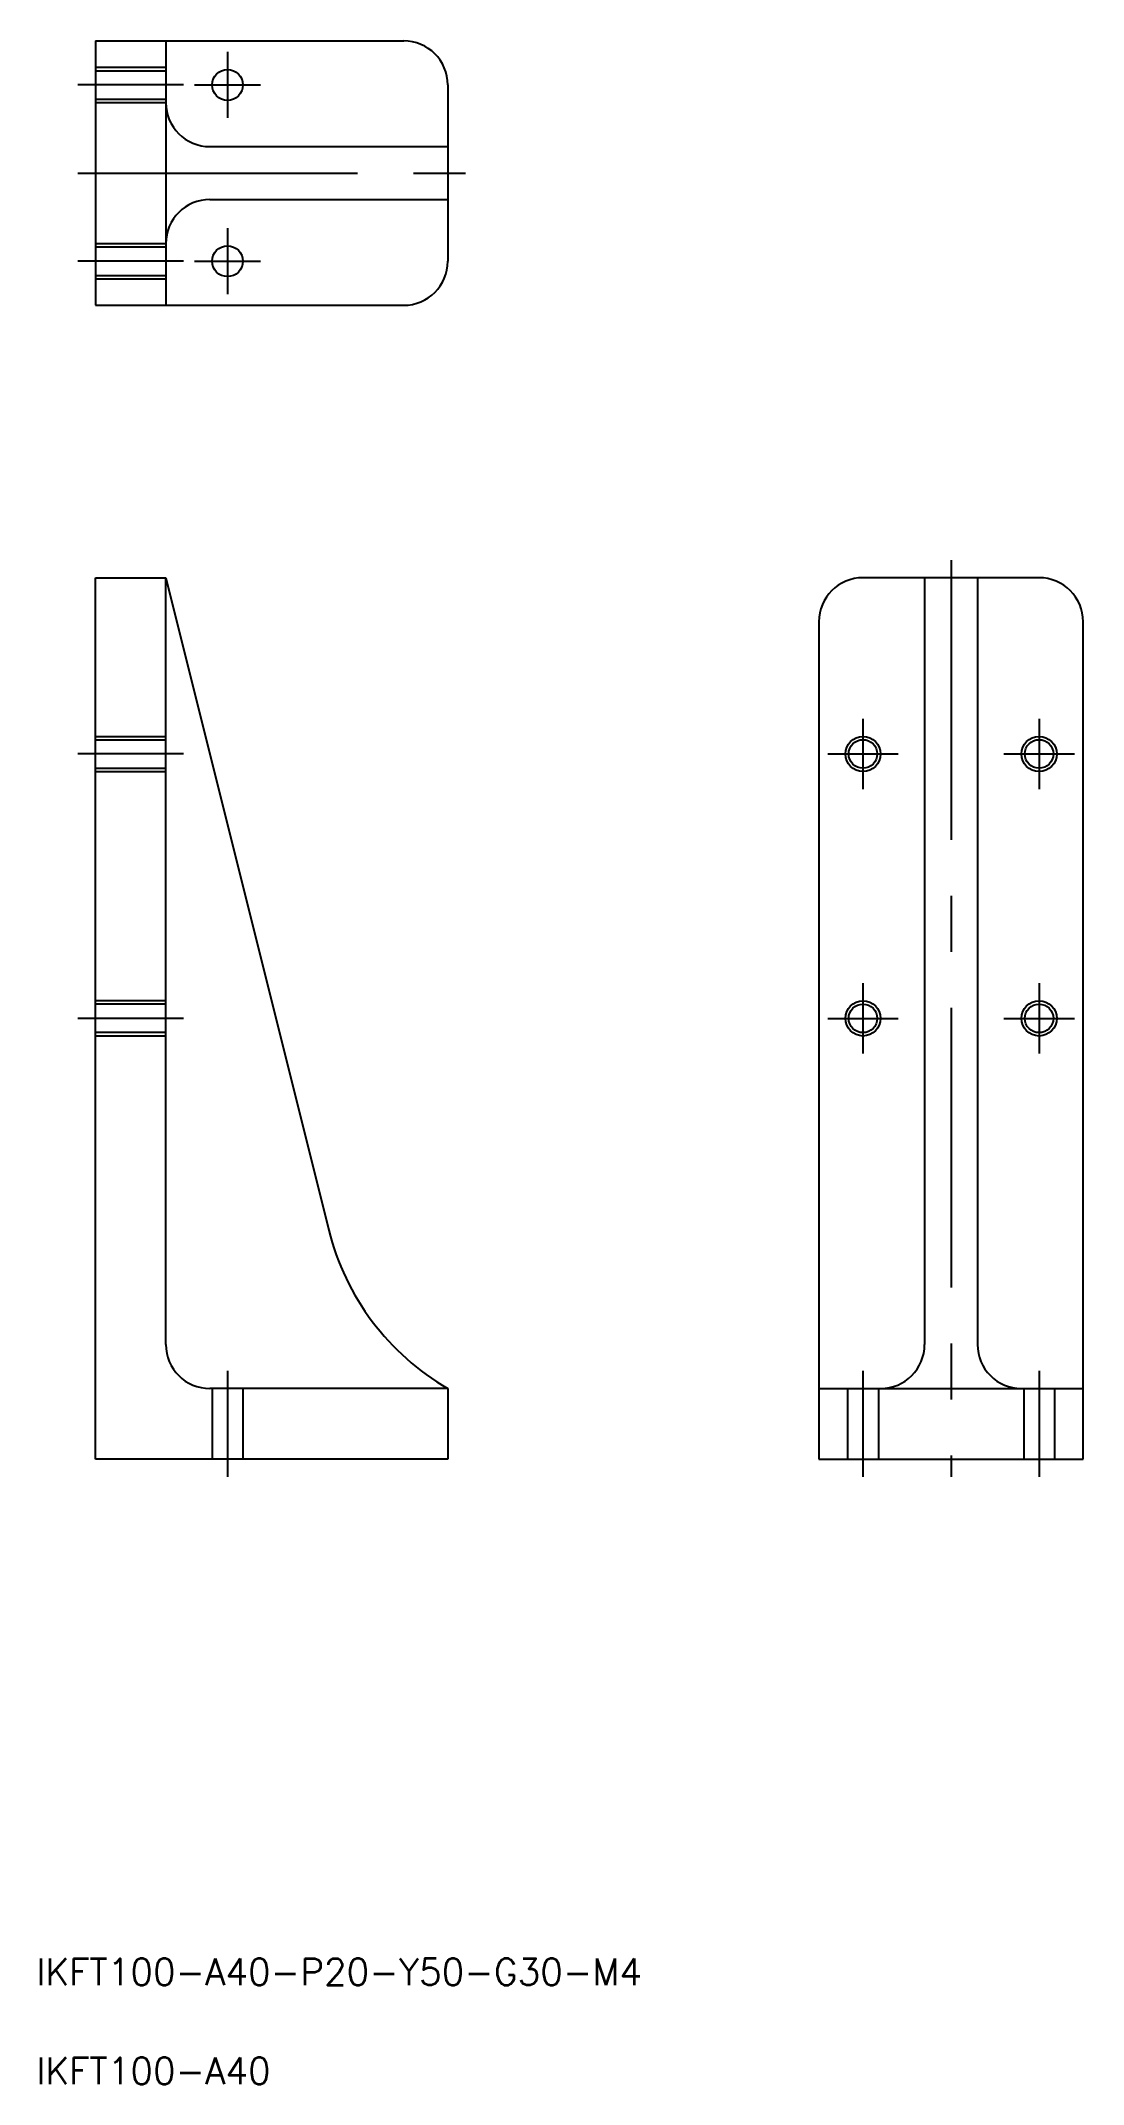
# Model space of a CAD drawing. Extents: x -103 to 15, y -71 to 161.
import ezdxf

# ---------------------------------------------------------------- set-up
doc = ezdxf.new("R2010")
doc.units = 0
doc.linetypes.add('CENTER', pattern=[50.8, 31.75, -6.35, 6.35, -6.35])
doc.linetypes.add('DASHED', pattern=[19.05, 12.7, -6.35])
doc.layers.get('0').update_dxf_attribs({"linetype": 'CONTINUOUS'})
doc.layers.add('CENTER', color=1, linetype='CENTER')
doc.styles.get("Standard").update_dxf_attribs({"font": 'txt.shx', "height": 3, "bigfont": 'bigfont.shx'})

msp = doc.modelspace()

# ---------------------------------------------------------------- linework, layer by layer
at = {"color": 7, "linetype": 'CONTINUOUS'}
for p, q in [((-97.14, 160.91), (-97.14, 130.91)), ((-97.14, 160.91), (-62.14, 160.91)), ((-89.14, 160.91), (-89.14, 130.91)), ((-57.14, 155.91), (-57.14, 135.91)), ((-84.14, 148.91), (-57.14, 148.91)), ((-84.14, 142.91), (-57.14, 142.91)), ((-97.14, 130.91), (-62.14, 130.91)), ((-97.14, 0), (-97.14, 100)), ((-97.14, 100), (-89.14, 100)), ((-89.14, 13), (-89.14, 100)), ((-89.14, 100), (-70.64, 25.96)), ((10, 100), (-10, 100)), ((-3, 100), (-3, 13)), ((3, 100), (3, 13)), ((-15, 95), (-15, 0)), ((15, 0), (15, 95)), ((-57.14, 8), (-84.14, 8)), ((-57.14, 8), (-57.14, 0)), ((-15, 8), (15, 8)), ((-57.14, 0), (-97.14, 0)), ((-15, 0), (15, 0))]:
    msp.add_line(p, q, dxfattribs=at)
at = {"color": 3, "linetype": 'DASHED'}
for p, q in [((-97.14, 157.91), (-89.14, 157.91)), ((-97.14, 157.53), (-89.14, 157.53)), ((-97.14, 154.29), (-89.14, 154.29)), ((-97.14, 153.91), (-89.14, 153.91)), ((-97.14, 137.91), (-89.14, 137.91)), ((-97.14, 137.53), (-89.14, 137.53)), ((-97.14, 134.29), (-89.14, 134.29)), ((-97.14, 133.91), (-89.14, 133.91)), ((-97.14, 82), (-89.14, 82)), ((-97.14, 81.62), (-89.14, 81.62)), ((-97.14, 78.38), (-89.14, 78.38)), ((-97.14, 78), (-89.14, 78)), ((-89.14, 52), (-97.14, 52)), ((-89.14, 51.62), (-97.14, 51.62)), ((-89.14, 48.38), (-97.14, 48.38)), ((-89.14, 48), (-97.14, 48)), ((-83.89, 8), (-83.89, 0)), ((-80.39, 8), (-80.39, 0)), ((-11.75, 8), (-11.75, 0)), ((-8.25, 8), (-8.25, 0)), ((8.25, 8), (8.25, 0)), ((11.75, 8), (11.75, 0))]:
    msp.add_line(p, q, dxfattribs=at)
at = {"color": 7, "linetype": 'CONTINUOUS'}
for centre, radius in [((-82.14, 155.91), 1.75), ((-82.14, 135.91), 1.75), ((-10, 80), 1.62), ((10, 80), 1.62), ((-10, 50), 1.62), ((10, 50), 1.62)]:
    msp.add_circle(centre, radius, dxfattribs=at)
at = {"color": 3, "linetype": 'CONTINUOUS'}
for centre in [(-10, 80), (10, 80), (-10, 50), (10, 50)]:
    msp.add_circle(centre, 2, dxfattribs=at)
at = {"color": 7, "linetype": 'CONTINUOUS'}
for centre, radius, start, end in [((-62.14, 155.91), 5, 0, 90), ((-84.14, 153.91), 5, 180, 270), ((-84.14, 137.91), 5, 90, 180), ((-62.14, 135.91), 5, 270, 0), ((-10, 95), 5, 90, 180), ((10, 95), 5, 0, 90), ((-42.63, 32.96), 28.87, 194.0302, 239.8237), ((-84.14, 13), 5, 180, 270), ((-8, 13), 5, 270, 0), ((8, 13), 5, 180, 270)]:
    msp.add_arc(centre, radius, start, end, dxfattribs=at)
at = {"layer": 'CENTER', "color": 1, "linetype": 'CENTER'}
for p, q in [((-82.14, 159.66), (-82.14, 152.16)), ((-87.14, 155.91), (-99.14, 155.91)), ((-85.89, 155.91), (-78.39, 155.91)), ((-99.14, 145.91), (-55.14, 145.91)), ((-82.14, 139.66), (-82.14, 132.16)), ((-87.14, 135.91), (-99.14, 135.91)), ((-85.89, 135.91), (-78.39, 135.91)), ((0, 102), (0, -2)), ((-10, 84), (-10, 76)), ((10, 84), (10, 76)), ((-87.14, 80), (-99.14, 80)), ((-14, 80), (-6, 80)), ((6, 80), (14, 80)), ((-10, 54), (-10, 46)), ((10, 54), (10, 46)), ((-87.14, 50), (-99.14, 50)), ((-14, 50), (-6, 50)), ((6, 50), (14, 50)), ((-82.14, 10), (-82.14, -2)), ((-10, 10), (-10, -2)), ((10, 10), (10, -2))]:
    msp.add_line(p, q, dxfattribs=at)

# ---------------------------------------------------------------- texts
at = {"color": 7, "linetype": 'CONTINUOUS'}
for s, p in [('IKFT100-A40-P20-Y50-G30-M4', (-103.85, -59.68)), ('IKFT100-A40', (-103.85, -70.92))]:
    msp.add_text(s, height=3, dxfattribs=at).set_placement(p)

doc.saveas('drawing.dxf')
